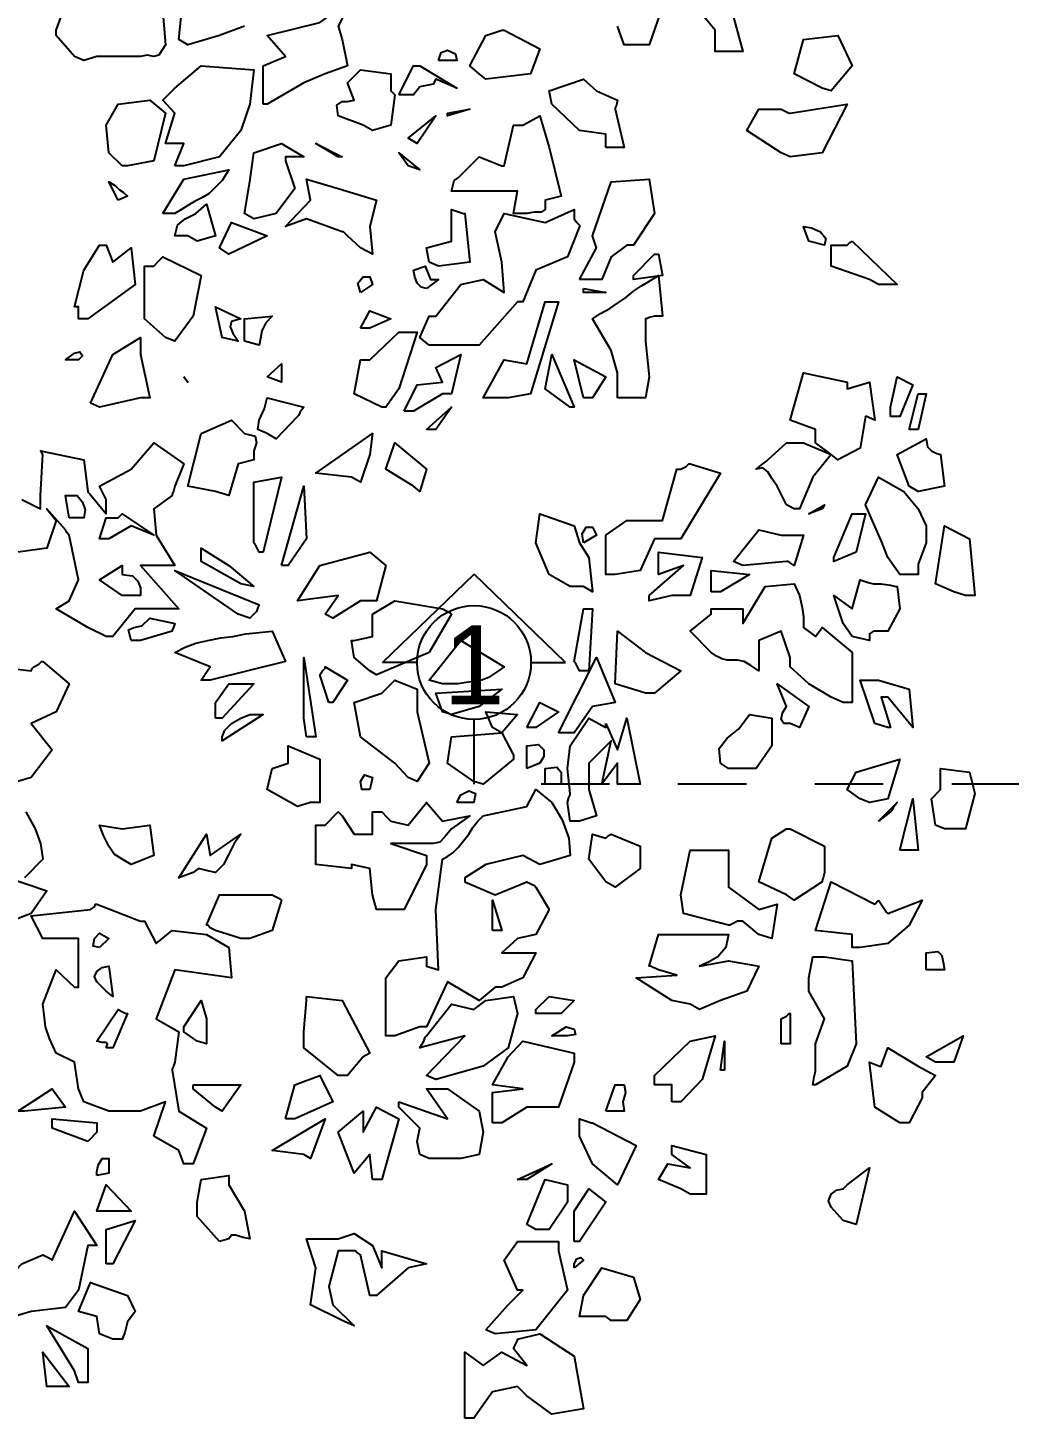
# Model space of a CAD drawing. Header units: millimetres. Extents: x 2810.5 to 2848.4, y 1624.4 to 1676.1.
# Drawn here: x 2814.64 to 2816.074, y 1666.8 to 1668.831 of the extents above; entities that cross this region are included whole.
import ezdxf

# ---------------------------------------------------------------- set-up
doc = ezdxf.new("R2010")
doc.units = ezdxf.units.MM
doc.linetypes.add('TRATTOPUNTO2', pattern=[12.7, 6.35, -3.175, 0, -3.175])
doc.layers.add('SEZIONI_medie_small_section', color=2, linetype='Continuous', lineweight=25)
doc.layers.add('VERDE_ALBERI', color=104, linetype='Continuous')
doc.styles.get("Standard").update_dxf_attribs({"font": 'arial.ttf'})

msp = doc.modelspace()

# ---------------------------------------------------------------- linework, layer by layer
at = {"layer": 'SEZIONI_medie_small_section', "ltscale": 0.1}
for p, q in [((2815.1588, 1667.904), (2815.2923, 1668.0332)), ((2815.4258, 1667.904), (2815.2923, 1668.0332)), ((2815.2091, 1667.904), (2815.1588, 1667.904)), ((2815.3755, 1667.904), (2815.4258, 1667.904))]:
    msp.add_line(p, q, dxfattribs=at)
at = {"layer": 'SEZIONI_medie_small_section', "linetype": 'TRATTOPUNTO2', "ltscale": 0.01}
msp.add_lwpolyline([(2817.0902, 1667.7264), (2815.2923, 1667.7264), (2815.2923, 1667.8208)], dxfattribs=at)
at = {"layer": 'SEZIONI_medie_small_section', "ltscale": 0.1}
msp.add_circle((2815.2923, 1667.904), 0.0832, dxfattribs=at)
at = {"layer": 'VERDE_ALBERI', "linetype": 'ByBlock'}
for points in [[(2814.6817, 1668.8278), (2814.701, 1668.8798), (2814.7434, 1668.8933), (2814.7414, 1668.8933), (2814.7395, 1668.9106), (2814.7492, 1668.9125), (2814.7627, 1668.9106), (2814.778, 1668.9106), (2814.8243, 1668.8798), (2814.8378, 1668.8528), (2814.8416, 1668.8066), (2814.8319, 1668.7912), (2814.8243, 1668.7893), (2814.8146, 1668.7912), (2814.805, 1668.7893), (2814.7414, 1668.7893), (2814.7222, 1668.7835), (2814.7087, 1668.7893), (2814.6817, 1668.8201), (2814.6817, 1668.8239), (2814.6817, 1668.8278), (2814.6817, 1668.8278)], [(2814.8609, 1668.8143), (2814.8685, 1668.8855)], [(2815.5754, 1668.8855), (2815.5484, 1668.8066), (2815.5118, 1668.8066), (2815.5021, 1668.8336)], [(2814.9841, 1668.72), (2814.9841, 1668.7758), (2815.0169, 1668.7893), (2814.9899, 1668.8201), (2815.0669, 1668.8393), (2815.1131, 1668.8721), (2815.0939, 1668.8336), (2815.0996, 1668.8143), (2815.1074, 1668.7758), (2815.0746, 1668.7642), (2815.0438, 1668.7508), (2814.9899, 1668.72), (2814.9841, 1668.72)], [(2815.6716, 1668.847), (2815.6851, 1668.7969), (2815.6581, 1668.7969), (2815.6446, 1668.7969), (2815.6446, 1668.8278), (2815.6081, 1668.8721)], [(2814.9571, 1668.8336), (2814.9205, 1668.8201), (2814.8743, 1668.8066), (2814.8609, 1668.8143)], [(2815.3365, 1668.8278), (2815.3885, 1668.8008), (2815.375, 1668.7642), (2815.3096, 1668.7565), (2815.2999, 1668.7642), (2815.2864, 1668.7758), (2815.3096, 1668.8201), (2815.3327, 1668.8278), (2815.3346, 1668.8278), (2815.3365, 1668.8278), (2815.3365, 1668.8278)], [(2815.8007, 1668.7431), (2815.7602, 1668.7642), (2815.7737, 1668.8143), (2815.8238, 1668.8201), (2815.8449, 1668.7758), (2815.8142, 1668.7393), (2815.8007, 1668.7431)], [(2815.2402, 1668.7835), (2815.2441, 1668.7951), (2815.2537, 1668.7989), (2815.2653, 1668.7932), (2815.2672, 1668.7835), (2815.2402, 1668.7835)], [(2814.855, 1668.6295), (2814.8685, 1668.6623), (2814.8416, 1668.6623), (2814.855, 1668.7065), (2814.8378, 1668.7258), (2814.855, 1668.7431), (2814.8936, 1668.7758), (2814.9706, 1668.77), (2814.9649, 1668.72), (2814.9514, 1668.6815), (2814.9205, 1668.643), (2814.8685, 1668.6295), (2814.855, 1668.6295)], [(2815.1767, 1668.7335), (2815.1709, 1668.6892), (2815.144, 1668.6815), (2815.1305, 1668.6892), (2815.0939, 1668.7027), (2815.092, 1668.7181), (2815.0996, 1668.7239), (2815.1074, 1668.7239), (2815.117, 1668.7258), (2815.1074, 1668.7508), (2815.1266, 1668.77), (2815.1709, 1668.7642), (2815.1709, 1668.7393), (2815.1747, 1668.7354), (2815.1767, 1668.7335), (2815.1767, 1668.7335)], [(2815.1825, 1668.7335), (2815.2037, 1668.7758), (2815.2094, 1668.7758), (2815.2113, 1668.7758), (2815.2133, 1668.7758), (2815.2133, 1668.7758), (2815.2672, 1668.7431), (2815.2364, 1668.7565), (2815.2326, 1668.7488), (2815.2229, 1668.7469), (2815.2133, 1668.745), (2815.2037, 1668.7335), (2815.1825, 1668.7335)], [(2815.4848, 1668.6564), (2815.4848, 1668.6758), (2815.4463, 1668.6815), (2815.4059, 1668.72), (2815.402, 1668.7393), (2815.452, 1668.7565), (2815.4714, 1668.7393), (2815.5021, 1668.7258), (2815.5002, 1668.7181), (2815.4983, 1668.7143), (2815.4983, 1668.7123), (2815.4983, 1668.7123), (2815.5118, 1668.6564), (2815.4983, 1668.6564), (2815.4848, 1668.6564)], [(2814.778, 1668.6295), (2814.7588, 1668.6488), (2814.7549, 1668.6892), (2814.7723, 1668.72), (2814.8185, 1668.7258), (2814.8416, 1668.7065), (2814.8243, 1668.6372), (2814.7858, 1668.6295), (2814.778, 1668.6295)], [(2815.741, 1668.6488), (2815.6909, 1668.6815), (2815.7082, 1668.7123), (2815.741, 1668.7123), (2815.7487, 1668.7085), (2815.7525, 1668.7065), (2815.7544, 1668.7065), (2815.7544, 1668.7065), (2815.8372, 1668.72), (2815.8007, 1668.6488), (2815.7544, 1668.643), (2815.741, 1668.6488)], [(2815.1959, 1668.6699), (2815.2364, 1668.7027), (2815.2094, 1668.6623), (2815.1959, 1668.6699), (2815.1959, 1668.6699)], [(2815.2537, 1668.7065), (2815.2864, 1668.7123), (2815.2537, 1668.7027), (2815.2537, 1668.7065)], [(2815.3365, 1668.6295), (2815.35, 1668.6892), (2815.3577, 1668.6892), (2815.3616, 1668.6892), (2815.3635, 1668.6892), (2815.3635, 1668.6892), (2815.3885, 1668.7027), (2815.402, 1668.6564), (2815.4194, 1668.5852), (2815.3963, 1668.5794), (2815.3963, 1668.5659), (2815.3904, 1668.5621), (2815.3808, 1668.5621), (2815.3693, 1668.5602), (2815.35, 1668.5602), (2815.3558, 1668.5929), (2815.3327, 1668.5929), (2815.2595, 1668.5929), (2815.2614, 1668.6006), (2815.2633, 1668.6083), (2815.2692, 1668.6122), (2815.273, 1668.616), (2815.2999, 1668.643), (2815.3327, 1668.6295), (2815.3346, 1668.6295), (2815.3365, 1668.6295), (2815.3365, 1668.6295)], [(2815.0169, 1668.6372), (2815.0303, 1668.5968), (2815.0034, 1668.5602), (2814.9706, 1668.5524), (2814.9571, 1668.5602), (2814.9649, 1668.6064), (2814.9706, 1668.6488), (2815.0111, 1668.6623), (2815.0438, 1668.643), (2815.0169, 1668.643), (2815.0169, 1668.6392), (2815.0169, 1668.6372), (2815.0169, 1668.6372)], [(2815.0939, 1668.643), (2815.0611, 1668.6623), (2815.0996, 1668.643), (2815.0939, 1668.643)], [(2815.0169, 1668.6372), (2815.0169, 1668.6372), (2815.0169, 1668.6372), (2815.0169, 1668.6372)], [(2815.0169, 1668.6372), (2815.0169, 1668.6372), (2815.0169, 1668.6372)], [(2815.1959, 1668.6295), (2815.1825, 1668.6488), (2815.2133, 1668.6237), (2815.1959, 1668.6295)], [(2814.8378, 1668.5602), (2814.8685, 1668.6103), (2814.934, 1668.6237), (2814.9244, 1668.6083), (2814.9148, 1668.5987), (2814.9051, 1668.5891), (2814.8955, 1668.5833), (2814.884, 1668.5775), (2814.8743, 1668.5717), (2814.8647, 1668.5659), (2814.855, 1668.5602), (2814.8378, 1668.5602)], [(2814.7723, 1668.5794), (2814.7588, 1668.6064), (2814.7684, 1668.6006), (2814.7742, 1668.5948), (2814.7799, 1668.591), (2814.7858, 1668.5852), (2814.7723, 1668.5794)], [(2815.1266, 1668.5101), (2815.1074, 1668.5274), (2815.1035, 1668.5313), (2815.1016, 1668.5332), (2815.0996, 1668.5332), (2815.0996, 1668.5332), (2815.0476, 1668.5524), (2815.0169, 1668.5409), (2815.0535, 1668.5794), (2815.0476, 1668.6103), (2815.0939, 1668.5968), (2815.1497, 1668.5794), (2815.1401, 1668.5409), (2815.144, 1668.5005), (2815.1266, 1668.5101)], [(2815.4463, 1668.4638), (2815.4714, 1668.5101), (2815.4655, 1668.5274), (2815.4925, 1668.6064), (2815.5484, 1668.6103), (2815.5561, 1668.5602), (2815.5253, 1668.5139), (2815.5195, 1668.5139), (2815.5175, 1668.5139), (2815.5156, 1668.5139), (2815.5156, 1668.5139), (2815.4925, 1668.4966), (2815.479, 1668.4638), (2815.4598, 1668.4638), (2815.4463, 1668.4638)], [(2814.8743, 1668.5274), (2814.855, 1668.5274), (2814.8589, 1668.5428), (2814.8705, 1668.5524), (2814.8859, 1668.5602), (2814.9013, 1668.5737), (2814.9148, 1668.5274), (2814.8878, 1668.5197), (2814.8743, 1668.5274)], [(2815.2268, 1668.3676), (2815.2133, 1668.3791), (2815.2268, 1668.41), (2815.2326, 1668.41), (2815.2345, 1668.41), (2815.2364, 1668.41), (2815.2364, 1668.41), (2815.273, 1668.4562), (2815.3057, 1668.4638), (2815.3365, 1668.4446), (2815.3327, 1668.4889), (2815.323, 1668.5332), (2815.3365, 1668.5602), (2815.3963, 1668.5467), (2815.4386, 1668.5659), (2815.4386, 1668.5583), (2815.4386, 1668.5544), (2815.4386, 1668.5524), (2815.4386, 1668.5524), (2815.4424, 1668.5467), (2815.4463, 1668.5428), (2815.4463, 1668.5409), (2815.4463, 1668.5409), (2815.429, 1668.4966), (2815.3828, 1668.4773), (2815.3635, 1668.4311), (2815.3597, 1668.4311), (2815.3577, 1668.4311), (2815.3558, 1668.4311), (2815.3558, 1668.4311), (2815.2999, 1668.3676), (2815.2402, 1668.3676), (2815.2268, 1668.3676)], [(2815.2268, 1668.4889), (2815.2229, 1668.5101), (2815.2595, 1668.5197), (2815.2595, 1668.5659), (2815.2711, 1668.5621), (2815.2768, 1668.5602), (2815.2788, 1668.5602), (2815.2788, 1668.5602), (2815.2864, 1668.4889), (2815.2402, 1668.4832), (2815.2268, 1668.4889)], [(2814.9205, 1668.5101), (2814.9379, 1668.5467), (2814.9899, 1668.5274), (2814.934, 1668.5005), (2814.9205, 1668.5101), (2814.9205, 1668.5101)], [(2815.7814, 1668.5197), (2815.7737, 1668.5409), (2815.7852, 1668.539), (2815.7987, 1668.5332), (2815.8064, 1668.5236), (2815.8045, 1668.5139), (2815.7814, 1668.5197)], [(2815.8449, 1668.5197), (2815.9104, 1668.4562), (2815.8834, 1668.4562), (2815.8699, 1668.4638), (2815.8142, 1668.4832), (2815.8142, 1668.5139), (2815.8372, 1668.5139), (2815.8411, 1668.5178), (2815.8449, 1668.5197), (2815.8449, 1668.5197)], [(2814.7087, 1668.4235), (2814.7222, 1668.4773), (2814.7453, 1668.5139), (2814.7511, 1668.5139), (2814.753, 1668.5139), (2814.7549, 1668.5139), (2814.7549, 1668.5139), (2814.7646, 1668.4889), (2814.7915, 1668.5101), (2814.7973, 1668.4562), (2814.7279, 1668.4061), (2814.7145, 1668.4061), (2814.7145, 1668.4235), (2814.7107, 1668.4235), (2814.7087, 1668.4235), (2814.7087, 1668.4235)], [(2814.8416, 1668.3791), (2814.8108, 1668.4061), (2814.8108, 1668.4832), (2814.8185, 1668.4832), (2814.8223, 1668.4832), (2814.8243, 1668.4832), (2814.8243, 1668.4832), (2814.8319, 1668.4908), (2814.8358, 1668.4947), (2814.8378, 1668.4966), (2814.8378, 1668.4966), (2814.8936, 1668.4697), (2814.882, 1668.41), (2814.855, 1668.3734), (2814.8416, 1668.3791)], [(2815.5619, 1668.5005), (2815.5676, 1668.4697), (2815.5253, 1668.4638), (2815.5253, 1668.4697), (2815.5561, 1668.5005), (2815.5599, 1668.5005), (2815.5619, 1668.5005), (2815.5619, 1668.5005)], [(2815.2229, 1668.4504), (2815.2152, 1668.4523), (2815.2094, 1668.4581), (2815.2056, 1668.4677), (2815.2037, 1668.4773), (2815.221, 1668.4832), (2815.2248, 1668.4735), (2815.2287, 1668.4638), (2815.2402, 1668.4638), (2815.2229, 1668.4504)], [(2815.1266, 1668.4446), (2815.1227, 1668.4581), (2815.1305, 1668.4677), (2815.1401, 1668.4677), (2815.144, 1668.4562), (2815.1266, 1668.4446)], [(2815.5021, 1668.2906), (2815.5021, 1668.3271), (2815.4925, 1668.3599), (2815.4655, 1668.4061), (2815.4771, 1668.4138), (2815.4906, 1668.4215), (2815.5021, 1668.4292), (2815.5137, 1668.4369), (2815.5253, 1668.4466), (2815.5369, 1668.4542), (2815.5503, 1668.462), (2815.5619, 1668.4697), (2815.5676, 1668.41), (2815.5619, 1668.41), (2815.558, 1668.41), (2815.5561, 1668.41), (2815.5561, 1668.41), (2815.5484, 1668.4081), (2815.5445, 1668.4061), (2815.5426, 1668.4061), (2815.5426, 1668.4061), (2815.5426, 1668.3734), (2815.5484, 1668.3214), (2815.5426, 1668.2906), (2815.5156, 1668.2906), (2815.5021, 1668.2906)], [(2815.452, 1668.4504), (2815.4848, 1668.4446), (2815.452, 1668.4446), (2815.452, 1668.4504)], [(2814.9244, 1668.3791), (2814.9148, 1668.4235), (2814.9514, 1668.4061), (2814.9379, 1668.4022), (2814.936, 1668.3946), (2814.9398, 1668.385), (2814.9475, 1668.3734), (2814.9244, 1668.3791), (2814.9244, 1668.3791)], [(2815.1266, 1668.3926), (2815.1401, 1668.4177), (2815.1709, 1668.4061), (2815.1401, 1668.3926), (2815.1266, 1668.3926)], [(2815.3327, 1668.2906), (2815.3057, 1668.2906), (2815.3365, 1668.3464), (2815.3693, 1668.3406), (2815.3963, 1668.4311), (2815.4078, 1668.4311), (2815.4135, 1668.4311), (2815.4155, 1668.4311), (2815.4155, 1668.4311), (2815.375, 1668.2964), (2815.3423, 1668.2906), (2815.3327, 1668.2906)], [(2814.9571, 1668.3734), (2814.9571, 1668.4061), (2814.9976, 1668.41), (2814.988, 1668.4003), (2814.9821, 1668.3887), (2814.9803, 1668.3772), (2814.9784, 1668.3676), (2814.9571, 1668.3734)], [(2814.7318, 1668.2829), (2814.7646, 1668.3541), (2814.805, 1668.3791), (2814.805, 1668.3541), (2814.8185, 1668.2906), (2814.8108, 1668.2906), (2814.8069, 1668.2906), (2814.805, 1668.2906), (2814.805, 1668.2906), (2814.7453, 1668.2771), (2814.7318, 1668.2829)], [(2814.9244, 1668.3791), (2814.9244, 1668.3791), (2814.9244, 1668.3791), (2814.9244, 1668.3791), (2814.9244, 1668.3791), (2814.9244, 1668.3791)], [(2814.9244, 1668.3791), (2814.9244, 1668.3791), (2814.9244, 1668.3791)], [(2815.1574, 1668.2771), (2815.117, 1668.2964), (2815.1266, 1668.3464), (2815.1343, 1668.3464), (2815.1382, 1668.3464), (2815.1401, 1668.3464), (2815.1401, 1668.3464), (2815.1825, 1668.3868), (2815.2094, 1668.3868), (2815.1825, 1668.304), (2815.1632, 1668.2771), (2815.1574, 1668.2771)], [(2814.6952, 1668.3464), (2814.7087, 1668.3561), (2814.7164, 1668.358), (2814.7203, 1668.3522), (2814.7145, 1668.3464), (2814.6952, 1668.3464), (2814.6952, 1668.3464)], [(2815.1902, 1668.2713), (2815.2094, 1668.3098), (2815.246, 1668.3136), (2815.2364, 1668.3349), (2815.273, 1668.3541), (2815.2595, 1668.2964), (2815.2518, 1668.2964), (2815.2479, 1668.2964), (2815.246, 1668.2964), (2815.246, 1668.2964), (2815.2037, 1668.2713), (2815.1902, 1668.2713)], [(2815.4328, 1668.2771), (2815.3963, 1668.304), (2815.4059, 1668.3541), (2815.4386, 1668.2771), (2815.4328, 1668.2771)], [(2814.9899, 1668.3214), (2815.0111, 1668.3406), (2815.0111, 1668.3136), (2814.9899, 1668.3214)], [(2815.452, 1668.2906), (2815.4386, 1668.3464), (2815.4848, 1668.3214), (2815.4655, 1668.2906), (2815.452, 1668.2906)], [(2814.8685, 1668.3214), (2814.8743, 1668.3136), (2814.8685, 1668.3214)], [(2815.8142, 1668.2078), (2815.7911, 1668.2251), (2815.7911, 1668.2444), (2815.7544, 1668.2579), (2815.7737, 1668.3271), (2815.8372, 1668.3136), (2815.8372, 1668.3079), (2815.8372, 1668.306), (2815.8372, 1668.304), (2815.8372, 1668.304), (2815.8699, 1668.3136), (2815.8777, 1668.2579), (2815.8699, 1668.2616), (2815.8662, 1668.2636), (2815.8642, 1668.2636), (2815.8642, 1668.2636), (2815.8565, 1668.2174), (2815.8238, 1668.2), (2815.8142, 1668.2078)], [(2815.9008, 1668.2636), (2815.9008, 1668.2771), (2815.9104, 1668.3214), (2815.9335, 1668.3098), (2815.9143, 1668.2636), (2815.9008, 1668.2636)], [(2815.9278, 1668.2444), (2815.9413, 1668.2964), (2815.947, 1668.2964), (2815.9509, 1668.2964), (2815.9528, 1668.2964), (2815.9528, 1668.2964), (2815.9413, 1668.2444), (2815.9278, 1668.2444)], [(2814.9899, 1668.2385), (2814.9764, 1668.2444), (2814.9784, 1668.2579), (2814.986, 1668.2751), (2814.9899, 1668.2906), (2815.0438, 1668.2771), (2815.038, 1668.2694), (2815.0361, 1668.2655), (2815.0342, 1668.2636), (2815.0342, 1668.2636), (2815.0034, 1668.2309), (2814.9899, 1668.2385)], [(2815.2229, 1668.2444), (2815.2595, 1668.2771), (2815.2364, 1668.2444), (2815.2229, 1668.2444)], [(2814.9148, 1668.1538), (2814.8743, 1668.1615), (2814.8936, 1668.2385), (2814.9379, 1668.2579), (2814.9571, 1668.2385), (2814.9725, 1668.2347), (2814.9745, 1668.2251), (2814.9706, 1668.2135), (2814.9706, 1668.2), (2814.9475, 1668.1943), (2814.934, 1668.148), (2814.9148, 1668.1538)], [(2815.1131, 1668.175), (2815.0611, 1668.1808), (2815.144, 1668.2385), (2815.1401, 1668.2078), (2815.1266, 1668.1673), (2815.1131, 1668.175)], [(2815.9278, 1668.1615), (2815.9104, 1668.2078), (2815.9528, 1668.2309), (2815.9548, 1668.2193), (2815.9605, 1668.2135), (2815.9682, 1668.2096), (2815.974, 1668.2078), (2815.9798, 1668.1615), (2815.9413, 1668.1538), (2815.9278, 1668.1615), (2815.9278, 1668.1615)], [(2814.6317, 1668.1423), (2814.6587, 1668.1288), (2814.6587, 1668.148), (2814.6625, 1668.2078), (2814.6606, 1668.2116), (2814.6587, 1668.2135), (2814.6587, 1668.2135), (2814.7222, 1668.2), (2814.7279, 1668.1538), (2814.7549, 1668.1211), (2814.7549, 1668.1423), (2814.7453, 1668.1615), (2814.7915, 1668.1865), (2814.8243, 1668.2251), (2814.8685, 1668.1943), (2814.855, 1668.1615), (2814.8532, 1668.1538), (2814.8513, 1668.15), (2814.8513, 1668.148), (2814.8513, 1668.148), (2814.8243, 1668.1288), (2814.8281, 1668.0903), (2814.855, 1668.0459), (2814.805, 1668.0459), (2814.8609, 1667.9824), (2814.7973, 1667.9824), (2814.7646, 1667.942), (2814.7549, 1667.942), (2814.7279, 1667.9554), (2814.6817, 1667.9824), (2814.701, 1667.994), (2814.7145, 1668.0248), (2814.701, 1668.0903), (2814.6972, 1668.0941), (2814.6952, 1668.098), (2814.6952, 1668.098)], [(2815.2037, 1668.1615), (2815.1632, 1668.1865), (2815.1767, 1668.2251), (2815.2229, 1668.1865), (2815.2133, 1668.1538), (2815.2037, 1668.1615)], [(2815.7487, 1668.1345), (2815.7352, 1668.1615), (2815.7275, 1668.1731), (2815.7217, 1668.1827), (2815.714, 1668.1885), (2815.7043, 1668.1865), (2815.714, 1668.1943), (2815.7197, 1668.1981), (2815.7217, 1668.2), (2815.7217, 1668.2), (2815.7487, 1668.2251), (2815.7737, 1668.2251), (2815.8142, 1668.2078), (2815.7872, 1668.175), (2815.7679, 1668.1288), (2815.7602, 1668.1288), (2815.7487, 1668.1345)], [(2815.5946, 1668.1865), (2815.6023, 1668.1904), (2815.6061, 1668.1943), (2815.6081, 1668.1943), (2815.6081, 1668.1943), (2815.6524, 1668.1808), (2815.5946, 1668.0845), (2815.5561, 1668.0845), (2815.5349, 1668.0383), (2815.4983, 1668.0325), (2815.4848, 1668.0325), (2815.4848, 1668.0903), (2815.5156, 1668.1114), (2815.5676, 1668.1114), (2815.5888, 1668.1865), (2815.5926, 1668.1865), (2815.5946, 1668.1865), (2815.5946, 1668.1865)], [(2814.9784, 1668.0653), (2814.9745, 1668.0729), (2814.9725, 1668.0768), (2814.9706, 1668.0787), (2814.9706, 1668.0787), (2814.9706, 1668.1673), (2815.0111, 1668.175), (2814.9841, 1668.0653), (2814.9784, 1668.0653), (2814.9784, 1668.0653)], [(2815.9528, 1668.098), (2815.9528, 1668.0787), (2815.947, 1668.0633), (2815.9413, 1668.0479), (2815.9413, 1668.0325), (2815.9143, 1668.0325), (2815.8969, 1668.0575), (2815.8873, 1668.0825), (2815.8758, 1668.1076), (2815.8642, 1668.1345), (2815.8834, 1668.175), (2815.92, 1668.1538), (2815.9413, 1668.1288), (2815.9528, 1668.1038), (2815.9528, 1668.0999), (2815.9528, 1668.098)], [(2815.0111, 1668.0459), (2815.0438, 1668.1615), (2815.0476, 1668.0845), (2815.0207, 1668.0459), (2815.0111, 1668.0459)], [(2815.9278, 1668.1615), (2815.9278, 1668.1615), (2815.9278, 1668.1615), (2815.9278, 1668.1615), (2815.9278, 1668.1615), (2815.9278, 1668.1615)], [(2815.9278, 1668.1615), (2815.9278, 1668.1615), (2815.9278, 1668.1615)], [(2814.701, 1668.1153), (2814.6952, 1668.148), (2814.7126, 1668.148), (2814.7203, 1668.1384), (2814.7242, 1668.1269), (2814.7222, 1668.1153), (2814.701, 1668.1153)], [(2815.8007, 1668.1288), (2815.7814, 1668.1211), (2815.8045, 1668.1345), (2815.8026, 1668.1308), (2815.8007, 1668.1288), (2815.8007, 1668.1288)], [(2814.6952, 1668.098), (2814.6683, 1668.1288), (2814.6817, 1668.1114), (2814.6683, 1668.071), (2814.6259, 1668.0653)], [(2814.7453, 1668.0845), (2814.7549, 1668.1153), (2814.7723, 1668.1153), (2814.7761, 1668.1192), (2814.778, 1668.1211), (2814.778, 1668.1211), (2814.8243, 1668.0903), (2814.7915, 1668.1038), (2814.7588, 1668.0845), (2814.7453, 1668.0845), (2814.7453, 1668.0845)], [(2815.452, 1668.0152), (2815.4328, 1668.0152), (2815.402, 1668.0325), (2815.3828, 1668.0787), (2815.3885, 1668.1211), (2815.4386, 1668.1038), (2815.4463, 1668.0787), (2815.4598, 1668.0575), (2815.4655, 1668.0074), (2815.452, 1668.0152)], [(2815.8007, 1668.1288), (2815.8007, 1668.1288), (2815.8007, 1668.1288), (2815.8007, 1668.1288)], [(2815.8007, 1668.1288), (2815.8007, 1668.1288), (2815.8007, 1668.1288)], [(2815.818, 1668.0575), (2815.8449, 1668.1211), (2815.8565, 1668.1211), (2815.8623, 1668.1211), (2815.8642, 1668.1211), (2815.8642, 1668.1211), (2815.8507, 1668.0653), (2815.818, 1668.0518), (2815.818, 1668.0575)], [(2814.6952, 1668.098), (2814.6952, 1668.098), (2814.6952, 1668.098), (2814.6952, 1668.098)], [(2815.452, 1668.0787), (2815.4501, 1668.0922), (2815.4559, 1668.1018), (2815.4655, 1668.1018), (2815.4714, 1668.0903), (2815.452, 1668.0787)], [(2815.6716, 1668.0518), (2815.7082, 1668.098), (2815.741, 1668.0903), (2815.7679, 1668.0903), (2815.7718, 1668.0903), (2815.7737, 1668.0903), (2815.7737, 1668.0903), (2815.7602, 1668.0459), (2815.7544, 1668.0498), (2815.7506, 1668.0518), (2815.7487, 1668.0518), (2815.7487, 1668.0518), (2815.6851, 1668.0459), (2815.6716, 1668.0518), (2815.6716, 1668.0518)], [(2815.9933, 1668.0074), (2815.9663, 1668.019), (2815.9798, 1668.1038), (2816.0164, 1668.0845), (2816.024, 1668.0017), (2816.0164, 1668.0017), (2816.0125, 1668.0017), (2816.0105, 1668.0017), (2816.0105, 1668.0017), (2815.9933, 1668.0074)], [(2814.9514, 1668.019), (2814.8936, 1668.0518), (2814.8936, 1668.0633), (2814.8936, 1668.0691), (2814.8936, 1668.071), (2814.8936, 1668.071), (2814.934, 1668.0459), (2814.9706, 1668.0152), (2814.9514, 1668.019)], [(2814.9784, 1668.0653), (2814.9784, 1668.0653), (2814.9784, 1668.0653), (2814.9784, 1668.0653), (2814.9784, 1668.0653), (2814.9784, 1668.0653)], [(2814.9784, 1668.0653), (2814.9784, 1668.0653), (2814.9784, 1668.0653)], [(2815.0746, 1667.9747), (2815.0939, 1668.0017), (2815.0342, 1667.994), (2815.0669, 1668.0459), (2815.1401, 1668.0653), (2815.1632, 1668.0459), (2815.1497, 1667.994), (2815.1266, 1667.994), (2815.0862, 1667.9689), (2815.0746, 1667.9747)], [(2815.5484, 1668.0017), (2815.5985, 1668.0459), (2815.5619, 1668.0325), (2815.5619, 1668.0653), (2815.6254, 1668.0575), (2815.6081, 1668.0017), (2815.5811, 1668.0017), (2815.5484, 1667.994), (2815.5484, 1668.0017)], [(2814.778, 1668.0017), (2814.7453, 1668.0248), (2814.778, 1668.0459), (2814.778, 1668.0383), (2814.778, 1668.0344), (2814.778, 1668.0325), (2814.778, 1668.0325), (2814.7934, 1668.0306), (2814.8012, 1668.0229), (2814.805, 1668.0133), (2814.805, 1668.0017), (2814.778, 1668.0017), (2814.778, 1668.0017)], [(2814.9475, 1667.9747), (2814.855, 1668.0383), (2814.9784, 1667.9882), (2814.9764, 1667.9843), (2814.9745, 1667.9786), (2814.9687, 1667.9728), (2814.9649, 1667.9689), (2814.9475, 1667.9747)], [(2815.6389, 1668.0074), (2815.6389, 1668.0383), (2815.6947, 1668.0325), (2815.6524, 1668.0074), (2815.6389, 1668.0074)], [(2815.8142, 1667.8534), (2815.7814, 1667.8727), (2815.7544, 1667.8977), (2815.7544, 1667.9054), (2815.7544, 1667.9092), (2815.7544, 1667.9112), (2815.7544, 1667.9112), (2815.741, 1667.9497), (2815.7082, 1667.9362), (2815.7082, 1667.8919), (2815.6967, 1667.8996), (2815.6871, 1667.9054), (2815.6774, 1667.9073), (2815.6697, 1667.9073), (2815.662, 1667.9073), (2815.6543, 1667.9092), (2815.6466, 1667.9131), (2815.6389, 1667.9188), (2815.6081, 1667.9497), (2815.6389, 1667.9747), (2815.6389, 1667.9786), (2815.6389, 1667.9824), (2815.6389, 1667.9824), (2815.6851, 1667.9824), (2815.6851, 1667.9612), (2815.7178, 1668.0152), (2815.7602, 1668.019), (2815.7679, 1668.0017), (2815.7718, 1667.9843), (2815.7737, 1667.9709), (2815.7737, 1667.9554), (2815.7911, 1667.942), (2815.8007, 1667.9554), (2815.8449, 1667.9188), (2815.8449, 1667.8457), (2815.8372, 1667.8457), (2815.8334, 1667.8457), (2815.8314, 1667.8457), (2815.8314, 1667.8457), (2815.8142, 1667.8534), (2815.8142, 1667.8534)], [(2815.8777, 1668.019), (2815.8834, 1668.019), (2815.8854, 1668.019), (2815.8873, 1668.019), (2815.8873, 1668.019), (2815.9008, 1668.0171), (2815.9085, 1668.0152), (2815.9104, 1668.0152), (2815.9104, 1668.0152), (2815.9143, 1667.9824), (2815.8969, 1667.9497), (2815.8854, 1667.9497), (2815.8758, 1667.9497), (2815.8699, 1667.9458), (2815.8699, 1667.9362), (2815.8449, 1667.942), (2815.8314, 1667.9612), (2815.818, 1668.0017), (2815.8449, 1667.9824), (2815.8565, 1668.0248), (2815.8681, 1668.0209), (2815.8758, 1668.019), (2815.8777, 1668.019)], [(2814.778, 1668.0017), (2814.778, 1668.0017), (2814.778, 1668.0017), (2814.778, 1668.0017), (2814.778, 1668.0017), (2814.778, 1668.0017)], [(2814.778, 1668.0017), (2814.778, 1668.0017), (2814.778, 1668.0017)], [(2815.117, 1667.9362), (2815.144, 1667.942), (2815.144, 1667.9747), (2815.1767, 1667.994), (2815.246, 1667.9824), (2815.2537, 1667.9786), (2815.2576, 1667.9767), (2815.2595, 1667.9747), (2815.2595, 1667.9747), (2815.2268, 1667.9188), (2815.1497, 1667.8861), (2815.1401, 1667.8919), (2815.117, 1667.9112), (2815.1131, 1667.9362), (2815.1151, 1667.9362), (2815.117, 1667.9362), (2815.117, 1667.9362)], [(2814.7915, 1667.9362), (2814.7877, 1667.9516), (2814.7954, 1667.9554), (2814.8069, 1667.9574), (2814.8185, 1667.9689), (2814.855, 1667.9612), (2814.8532, 1667.9554), (2814.8513, 1667.9516), (2814.8513, 1667.9497), (2814.8513, 1667.9497), (2814.805, 1667.9362), (2814.7915, 1667.9362)], [(2815.4463, 1667.8919), (2815.4424, 1667.8996), (2815.4405, 1667.9035), (2815.4386, 1667.9054), (2815.4386, 1667.9054), (2815.452, 1667.9824), (2815.4598, 1667.9824), (2815.4636, 1667.9824), (2815.4655, 1667.9824), (2815.4655, 1667.9824), (2815.4598, 1667.8919), (2815.4463, 1667.8919), (2815.4463, 1667.8919)], [(2814.8936, 1667.8784), (2814.9013, 1667.89), (2814.9051, 1667.8958), (2814.907, 1667.8977), (2814.907, 1667.8977), (2814.855, 1667.9188), (2814.8705, 1667.9266), (2814.8859, 1667.9323), (2814.9032, 1667.9362), (2814.9225, 1667.9401), (2814.9398, 1667.942), (2814.9591, 1667.9458), (2814.9784, 1667.9478), (2814.9976, 1667.9497), (2815.0169, 1667.9054), (2814.907, 1667.8784), (2814.8936, 1667.8784), (2814.8936, 1667.8784)], [(2815.5426, 1667.8592), (2815.4983, 1667.8727), (2815.5021, 1667.9497), (2815.5426, 1667.9188), (2815.5946, 1667.8919), (2815.5561, 1667.8592), (2815.5426, 1667.8592)], [(2815.2268, 1667.8784), (2815.273, 1667.9362), (2815.3365, 1667.8977), (2815.3249, 1667.89), (2815.3134, 1667.8823), (2815.3038, 1667.8784), (2815.2922, 1667.8765), (2815.2807, 1667.8746), (2815.2692, 1667.8727), (2815.2576, 1667.8727), (2815.246, 1667.8727), (2815.2268, 1667.8784), (2815.2268, 1667.8784)], [(2815.0476, 1667.7956), (2815.0438, 1667.8226), (2815.0438, 1667.9112), (2815.0611, 1667.7956), (2815.0476, 1667.7956)], [(2815.4155, 1667.8014), (2815.4714, 1667.9112), (2815.4983, 1667.8457), (2815.4655, 1667.8399), (2815.4386, 1667.8014), (2815.429, 1667.8014), (2815.4155, 1667.8014)], [(2814.5952, 1667.8977), (2814.6452, 1667.8919), (2814.6471, 1667.8958), (2814.649, 1667.8977), (2814.649, 1667.8977), (2814.6567, 1667.9016), (2814.6606, 1667.9054), (2814.6625, 1667.9054), (2814.6625, 1667.9054), (2814.701, 1667.8727), (2814.6817, 1667.8322), (2814.6452, 1667.8149), (2814.676, 1667.7764), (2814.6452, 1667.7359), (2814.6124, 1667.7263)], [(2815.0804, 1667.8457), (2815.0669, 1667.8861), (2815.0707, 1667.8919), (2815.0746, 1667.8958), (2815.0746, 1667.8977), (2815.0746, 1667.8977), (2815.1074, 1667.8784), (2815.0862, 1667.8457), (2815.0804, 1667.8457)], [(2815.4463, 1667.8919), (2815.4463, 1667.8919), (2815.4463, 1667.8919), (2815.4463, 1667.8919), (2815.4463, 1667.8919), (2815.4463, 1667.8919)], [(2815.4463, 1667.8919), (2815.4463, 1667.8919), (2815.4463, 1667.8919)], [(2814.9148, 1667.8226), (2814.9148, 1667.8457), (2814.934, 1667.8727), (2814.9706, 1667.8727), (2814.9244, 1667.8226), (2814.9148, 1667.8226)], [(2815.1959, 1667.7359), (2815.1767, 1667.7571), (2815.1266, 1667.7956), (2815.117, 1667.8457), (2815.1574, 1667.8592), (2815.1767, 1667.8784), (2815.2094, 1667.865), (2815.2094, 1667.8322), (2815.2268, 1667.7571), (2815.2094, 1667.7301), (2815.1959, 1667.7359)], [(2815.246, 1667.8322), (2815.2364, 1667.8592), (2815.3327, 1667.865), (2815.2999, 1667.8399), (2815.2595, 1667.8283), (2815.246, 1667.8322)], [(2815.7544, 1667.8149), (2815.7448, 1667.8149), (2815.741, 1667.8207), (2815.7428, 1667.8303), (2815.7487, 1667.8399), (2815.7352, 1667.8727), (2815.7814, 1667.8399), (2815.7679, 1667.8091), (2815.7544, 1667.8149)], [(2815.8777, 1667.8149), (2815.8565, 1667.8784), (2815.8834, 1667.8784), (2815.9278, 1667.865), (2815.9335, 1667.8091), (2815.8969, 1667.8534), (2815.8912, 1667.8534), (2815.8893, 1667.8534), (2815.8873, 1667.8534), (2815.8873, 1667.8534), (2815.9008, 1667.8091), (2815.8989, 1667.8091), (2815.8969, 1667.8091), (2815.8969, 1667.8091), (2815.8777, 1667.8149), (2815.8777, 1667.8149)], [(2815.3693, 1667.8091), (2815.3885, 1667.8457), (2815.4155, 1667.8322), (2815.3828, 1667.8091), (2815.3693, 1667.8091)], [(2815.8142, 1667.8534), (2815.8142, 1667.8534), (2815.8142, 1667.8534), (2815.8142, 1667.8534), (2815.8142, 1667.8534), (2815.8142, 1667.8534)], [(2814.9244, 1667.7956), (2814.9283, 1667.8052), (2814.9379, 1667.8149), (2814.9514, 1667.8226), (2814.9649, 1667.8283), (2814.9764, 1667.8283), (2814.9821, 1667.8283), (2814.9841, 1667.8283), (2814.9841, 1667.8283), (2814.9244, 1667.7898), (2814.9244, 1667.7956)], [(2815.3192, 1667.8091), (2815.3096, 1667.8322), (2815.3558, 1667.8283), (2815.3327, 1667.8014), (2815.3192, 1667.8091)], [(2815.664, 1667.7494), (2815.6524, 1667.7571), (2815.6505, 1667.7783), (2815.662, 1667.7937), (2815.6793, 1667.8072), (2815.6947, 1667.8283), (2815.7275, 1667.8226), (2815.7275, 1667.7821), (2815.7043, 1667.7494), (2815.6774, 1667.7494), (2815.664, 1667.7494)], [(2815.4848, 1667.8149), (2815.5021, 1667.7764), (2815.5156, 1667.8226), (2815.5349, 1667.7263), (2815.5021, 1667.7263), (2815.5021, 1667.7571), (2815.479, 1667.7263), (2815.4925, 1667.7898), (2815.4598, 1667.7571), (2815.4598, 1667.7186), (2815.4714, 1667.6801), (2815.4463, 1667.6724), (2815.4328, 1667.6724), (2815.429, 1667.6994), (2815.4309, 1667.707), (2815.4328, 1667.7109), (2815.4328, 1667.7128), (2815.4328, 1667.7128), (2815.429, 1667.7494), (2815.4328, 1667.7821), (2815.4598, 1667.8226), (2815.4848, 1667.8091), (2815.4848, 1667.813), (2815.4848, 1667.8149), (2815.4848, 1667.8149)], [(2815.8777, 1667.8149), (2815.8777, 1667.8149), (2815.8777, 1667.8149), (2815.8777, 1667.8149), (2815.8777, 1667.8149), (2815.8777, 1667.8149)], [(2815.8969, 1667.8091), (2815.8969, 1667.8091), (2815.8969, 1667.8091), (2815.8969, 1667.8091)], [(2815.35, 1667.7629), (2815.3057, 1667.7263), (2815.2922, 1667.7301), (2815.2537, 1667.7571), (2815.2595, 1667.7956), (2815.3327, 1667.8014), (2815.35, 1667.7686), (2815.35, 1667.7648), (2815.35, 1667.7629), (2815.35, 1667.7629)], [(2815.3693, 1667.7494), (2815.3693, 1667.7821), (2815.3866, 1667.7841), (2815.3943, 1667.7764), (2815.3943, 1667.7667), (2815.3885, 1667.7571), (2815.3693, 1667.7494)], [(2815.0342, 1667.6935), (2814.9899, 1667.7186), (2814.9976, 1667.7494), (2815.0207, 1667.7571), (2815.0207, 1667.7821), (2815.0669, 1667.7629), (2815.0669, 1667.6994), (2815.0592, 1667.6994), (2815.0554, 1667.6994), (2815.0535, 1667.6994), (2815.0535, 1667.6994), (2815.0342, 1667.6935)], [(2815.3963, 1667.7263), (2815.3963, 1667.7494), (2815.4135, 1667.7513), (2815.4194, 1667.7436), (2815.4194, 1667.7359), (2815.4194, 1667.7263), (2815.3963, 1667.7263)], [(2815.8565, 1667.7051), (2815.8372, 1667.7186), (2815.8507, 1667.7436), (2815.9143, 1667.7629), (2815.8969, 1667.7051), (2815.8699, 1667.6994), (2815.8565, 1667.7051)], [(2815.9663, 1667.6666), (2815.9605, 1667.7051), (2815.974, 1667.7186), (2815.974, 1667.7494), (2816.0164, 1667.7436), (2816.024, 1667.7128), (2816.0105, 1667.6608), (2815.9798, 1667.6608), (2815.9663, 1667.6666)], [(2815.1401, 1667.7186), (2815.1286, 1667.7186), (2815.1266, 1667.7301), (2815.1324, 1667.7398), (2815.144, 1667.7359), (2815.1401, 1667.7186)], [(2815.2788, 1667.5838), (2815.323, 1667.5645), (2815.3693, 1667.5838), (2815.377, 1667.5799), (2815.3808, 1667.578), (2815.3828, 1667.576), (2815.3828, 1667.576), (2815.402, 1667.5433), (2815.3828, 1667.5068), (2815.3558, 1667.5009), (2815.3327, 1667.4798), (2815.3828, 1667.4798), (2815.3635, 1667.4432), (2815.3327, 1667.4297), (2815.3269, 1667.4297), (2815.3249, 1667.4297), (2815.323, 1667.4297), (2815.323, 1667.4297), (2815.2999, 1667.4104), (2815.2537, 1667.4374), (2815.2229, 1667.3719), (2815.2171, 1667.3719), (2815.2152, 1667.3719), (2815.2133, 1667.3719), (2815.2133, 1667.3719), (2815.1767, 1667.3585), (2815.1632, 1667.3585), (2815.1632, 1667.4432), (2815.1825, 1667.4682), (2815.2229, 1667.474), (2815.2229, 1667.4663), (2815.2229, 1667.4624), (2815.2229, 1667.4605), (2815.2229, 1667.4605), (2815.2402, 1667.4548), (2815.2364, 1667.5433), (2815.246, 1667.6165), (2815.2537, 1667.6204), (2815.2614, 1667.6261), (2815.2692, 1667.6339), (2815.2768, 1667.6435), (2815.2845, 1667.6531), (2815.2903, 1667.6627), (2815.298, 1667.6724), (2815.3057, 1667.6801), (2815.3693, 1667.6935), (2815.3828, 1667.7186), (2815.4059, 1667.6994), (2815.4213, 1667.6743), (2815.4309, 1667.6474), (2815.4328, 1667.6223), (2815.3885, 1667.6088), (2815.3635, 1667.6223), (2815.3096, 1667.6088), (2815.2788, 1667.5895), (2815.2788, 1667.5857), (2815.2788, 1667.5838), (2815.2788, 1667.5838)], [(2815.2672, 1667.6994), (2815.273, 1667.7109), (2815.2845, 1667.7166), (2815.2942, 1667.7128), (2815.2922, 1667.6994), (2815.2672, 1667.6994)], [(2815.9143, 1667.63), (2815.9335, 1667.7051), (2815.9413, 1667.63), (2815.9278, 1667.63), (2815.9143, 1667.63)], [(2814.6375, 1667.6859), (2814.6509, 1667.6608), (2814.6587, 1667.6396), (2814.6625, 1667.6165), (2814.6356, 1667.5895)], [(2815.1131, 1667.603), (2815.0611, 1667.6088), (2815.0611, 1667.6666), (2815.0688, 1667.6666), (2815.0727, 1667.6666), (2815.0746, 1667.6666), (2815.0746, 1667.6666), (2815.0939, 1667.6859), (2815.0977, 1667.682), (2815.0996, 1667.6801), (2815.0996, 1667.6801), (2815.117, 1667.6531), (2815.144, 1667.6531), (2815.144, 1667.6859), (2815.1517, 1667.6859), (2815.1555, 1667.6859), (2815.1574, 1667.6859), (2815.1574, 1667.6859), (2815.1651, 1667.6781), (2815.169, 1667.6743), (2815.1709, 1667.6724), (2815.1709, 1667.6724), (2815.1959, 1667.6666), (2815.2229, 1667.6994), (2815.246, 1667.6724), (2815.2864, 1667.6801), (2815.2595, 1667.6608), (2815.2498, 1667.6493), (2815.2422, 1667.6415), (2815.2326, 1667.6396), (2815.2229, 1667.6396), (2815.1709, 1667.6396), (2815.2229, 1667.6223), (2815.2229, 1667.6146), (2815.2229, 1667.6108), (2815.2229, 1667.6088), (2815.2229, 1667.6088), (2815.1902, 1667.5433), (2815.1632, 1667.5433), (2815.1497, 1667.5433), (2815.144, 1667.5645), (2815.1401, 1667.603), (2815.1131, 1667.6088), (2815.1131, 1667.605), (2815.1131, 1667.603), (2815.1131, 1667.603)], [(2815.8834, 1667.6724), (2815.9104, 1667.6994), (2815.9047, 1667.6916), (2815.9027, 1667.6878), (2815.9008, 1667.6859), (2815.9008, 1667.6859), (2815.8834, 1667.6724)], [(2814.778, 1667.6165), (2814.7665, 1667.6242), (2814.7588, 1667.6358), (2814.7511, 1667.6512), (2814.7453, 1667.6666), (2814.778, 1667.6608), (2814.8185, 1667.6666), (2814.8243, 1667.6223), (2814.7915, 1667.6088), (2814.778, 1667.6165)], [(2814.8609, 1667.5895), (2814.9013, 1667.6531), (2814.907, 1667.6223), (2814.9514, 1667.6531), (2814.9417, 1667.6396), (2814.934, 1667.6242), (2814.9264, 1667.6088), (2814.9148, 1667.5973), (2814.9051, 1667.5992), (2814.8974, 1667.6011), (2814.8898, 1667.603), (2814.882, 1667.5973), (2814.8609, 1667.5895), (2814.8609, 1667.5895)], [(2815.4848, 1667.5838), (2815.4598, 1667.6165), (2815.4655, 1667.6531), (2815.4848, 1667.6474), (2815.4886, 1667.6512), (2815.4925, 1667.6531), (2815.4925, 1667.6531), (2815.5349, 1667.6358), (2815.5349, 1667.603), (2815.4983, 1667.576), (2815.4848, 1667.5838), (2815.4848, 1667.5838)], [(2815.7544, 1667.6608), (2815.8045, 1667.6358), (2815.8045, 1667.5973), (2815.8026, 1667.5895), (2815.8007, 1667.5857), (2815.8007, 1667.5838), (2815.8007, 1667.5838), (2815.7602, 1667.5568), (2815.7487, 1667.5645), (2815.7082, 1667.5838), (2815.7275, 1667.6474), (2815.7487, 1667.6608), (2815.7525, 1667.6608), (2815.7544, 1667.6608), (2815.7544, 1667.6608)], [(2815.7082, 1667.5068), (2815.6851, 1667.526), (2815.6812, 1667.526), (2815.6793, 1667.526), (2815.6774, 1667.526), (2815.6774, 1667.526), (2815.6697, 1667.5222), (2815.6658, 1667.5203), (2815.664, 1667.5203), (2815.664, 1667.5203), (2815.5985, 1667.5375), (2815.5946, 1667.5645), (2815.6081, 1667.63), (2815.664, 1667.63), (2815.664, 1667.576), (2815.7082, 1667.5433), (2815.7352, 1667.551), (2815.7275, 1667.5009), (2815.7082, 1667.5068)], [(2815.1131, 1667.603), (2815.1131, 1667.603), (2815.1131, 1667.603), (2815.1131, 1667.603)], [(2814.5509, 1667.526), (2814.5374, 1667.5375), (2814.5547, 1667.5703), (2814.5874, 1667.5703), (2814.6124, 1667.5895), (2814.6683, 1667.5703), (2814.6452, 1667.5375), (2814.6009, 1667.5203), (2814.5643, 1667.5203), (2814.5509, 1667.526)], [(2815.2788, 1667.5838), (2815.2788, 1667.5838), (2815.2788, 1667.5838), (2815.2788, 1667.5838)], [(2815.2788, 1667.5838), (2815.2788, 1667.5838), (2815.2788, 1667.5838)], [(2815.4848, 1667.5838), (2815.4848, 1667.5838), (2815.4848, 1667.5838), (2815.4848, 1667.5838), (2815.4848, 1667.5838), (2815.4848, 1667.5838)], [(2815.8834, 1667.5568), (2815.8912, 1667.5453), (2815.895, 1667.5395), (2815.8969, 1667.5375), (2815.8969, 1667.5375), (2815.947, 1667.5568), (2815.9278, 1667.5203), (2815.8969, 1667.4933), (2815.8565, 1667.4875), (2815.8449, 1667.4875), (2815.8449, 1667.5068), (2815.7911, 1667.5125), (2815.8142, 1667.5838), (2815.8777, 1667.551), (2815.8815, 1667.5549), (2815.8834, 1667.5568), (2815.8834, 1667.5568)], [(2814.9514, 1667.5009), (2814.9148, 1667.5125), (2814.907, 1667.5164), (2814.9032, 1667.5203), (2814.9013, 1667.5203), (2814.9013, 1667.5203), (2814.9205, 1667.5645), (2814.9976, 1667.5645), (2815.0053, 1667.5607), (2815.0091, 1667.5588), (2815.0111, 1667.5568), (2815.0111, 1667.5568), (2814.9976, 1667.5125), (2814.9649, 1667.5009), (2814.9514, 1667.5009), (2814.9514, 1667.5009)], [(2814.7145, 1667.4297), (2814.7145, 1667.5009), (2814.6625, 1667.5009), (2814.6452, 1667.5337), (2814.7318, 1667.5433), (2814.7376, 1667.5472), (2814.7395, 1667.551), (2814.7414, 1667.551), (2814.7414, 1667.551), (2814.805, 1667.526), (2814.8089, 1667.526), (2814.8108, 1667.526), (2814.8108, 1667.526), (2814.8281, 1667.4933), (2814.8513, 1667.5125), (2814.9013, 1667.5068), (2814.934, 1667.4875), (2814.9379, 1667.4432), (2814.855, 1667.4548), (2814.8281, 1667.3835), (2814.8609, 1667.3642), (2814.855, 1667.32), (2814.8532, 1667.3142), (2814.8513, 1667.3103), (2814.8513, 1667.3084), (2814.8513, 1667.3084), (2814.8609, 1667.2487), (2814.9013, 1667.2236), (2814.882, 1667.1716), (2814.8685, 1667.1716), (2814.8609, 1667.1909), (2814.8243, 1667.2121), (2814.8416, 1667.2622), (2814.805, 1667.2487), (2814.7588, 1667.2487), (2814.7222, 1667.2622), (2814.7145, 1667.2814), (2814.7087, 1667.32), (2814.6817, 1667.3334), (2814.6721, 1667.3546), (2814.6663, 1667.3719), (2814.6644, 1667.3893), (2814.6625, 1667.4047), (2814.6817, 1667.4548), (2814.7087, 1667.4297), (2814.7126, 1667.4297), (2814.7145, 1667.4297), (2814.7145, 1667.4297)], [(2815.3192, 1667.5125), (2815.3192, 1667.5568), (2815.3327, 1667.5125), (2815.3192, 1667.5125)], [(2814.7453, 1667.4875), (2814.7357, 1667.4894), (2814.7376, 1667.5009), (2814.7453, 1667.5087), (2814.7588, 1667.5009), (2814.7453, 1667.4875)], [(2814.9514, 1667.5009), (2814.9514, 1667.5009), (2814.9514, 1667.5009), (2814.9514, 1667.5009), (2814.9514, 1667.5009), (2814.9514, 1667.5009)], [(2814.9514, 1667.5009), (2814.9514, 1667.5009), (2814.9514, 1667.5009)], [(2815.6081, 1667.4047), (2815.5811, 1667.4104), (2815.5291, 1667.4432), (2815.5888, 1667.4471), (2815.5619, 1667.4548), (2815.5541, 1667.4586), (2815.5503, 1667.4605), (2815.5484, 1667.4605), (2815.5484, 1667.4605), (2815.5619, 1667.5068), (2815.664, 1667.5068), (2815.6601, 1667.4875), (2815.6485, 1667.474), (2815.635, 1667.4663), (2815.6216, 1667.4605), (2815.664, 1667.4682), (2815.7082, 1667.4605), (2815.6909, 1667.4239), (2815.6524, 1667.4104), (2815.6216, 1667.397), (2815.6081, 1667.4047)], [(2815.9528, 1667.4548), (2815.9528, 1667.4798), (2815.9701, 1667.4817), (2815.9759, 1667.4759), (2815.9778, 1667.4663), (2815.9798, 1667.4548), (2815.9528, 1667.4548)], [(2814.7549, 1667.4239), (2814.7414, 1667.4374), (2814.7376, 1667.4452), (2814.7414, 1667.4528), (2814.7492, 1667.4586), (2814.7588, 1667.4605), (2814.7646, 1667.4162), (2814.7549, 1667.4239)], [(2815.7872, 1667.2872), (2815.7891, 1667.2987), (2815.7911, 1667.3065), (2815.7911, 1667.3084), (2815.7911, 1667.3411), (2815.7911, 1667.345), (2815.7911, 1667.3469), (2815.7911, 1667.3469), (2815.8045, 1667.3835), (2815.7814, 1667.4239), (2815.7814, 1667.4432), (2815.7872, 1667.474), (2815.8045, 1667.474), (2815.8449, 1667.4682), (2815.8507, 1667.3469), (2815.8372, 1667.3142), (2815.7911, 1667.2872), (2815.7872, 1667.2872), (2815.7872, 1667.2872)], [(2814.7145, 1667.4297), (2814.7145, 1667.4297), (2814.7145, 1667.4297), (2814.7145, 1667.4297)], [(2814.8685, 1667.3719), (2814.8936, 1667.4104), (2814.9013, 1667.3835), (2814.9013, 1667.3469), (2814.8878, 1667.3507), (2814.8685, 1667.3642), (2814.8685, 1667.3681), (2814.8685, 1667.3719), (2814.8685, 1667.3719)], [(2815.0476, 1667.4162), (2815.0996, 1667.4104), (2815.1401, 1667.3334), (2815.1305, 1667.3277), (2815.1074, 1667.3007), (2815.0939, 1667.3007), (2815.0438, 1667.3411), (2815.0438, 1667.3642), (2815.0476, 1667.4104), (2815.0476, 1667.4143), (2815.0476, 1667.4162), (2815.0476, 1667.4162)], [(2815.2229, 1667.3007), (2815.2788, 1667.3585), (2815.2133, 1667.3411), (2815.2191, 1667.3507), (2815.221, 1667.3566), (2815.2229, 1667.3585), (2815.2229, 1667.3585), (2815.2595, 1667.4047), (2815.2922, 1667.397), (2815.3096, 1667.4104), (2815.35, 1667.4162), (2815.3558, 1667.3912), (2815.3423, 1667.3411), (2815.3057, 1667.3142), (2815.2364, 1667.2949), (2815.2229, 1667.3007), (2815.2229, 1667.3007)], [(2815.3828, 1667.397), (2815.402, 1667.4162), (2815.4386, 1667.4104), (2815.4194, 1667.3912), (2815.3828, 1667.3912), (2815.3828, 1667.397)], [(2814.7549, 1667.3411), (2814.7568, 1667.3469), (2814.7549, 1667.3488), (2814.7492, 1667.3488), (2814.7414, 1667.3507), (2814.7723, 1667.397), (2814.7799, 1667.3932), (2814.7838, 1667.3912), (2814.7858, 1667.3912), (2814.7858, 1667.3912), (2814.7646, 1667.3411), (2814.7549, 1667.3411)], [(2815.741, 1667.3469), (2815.741, 1667.3835), (2815.7487, 1667.3873), (2815.7525, 1667.3912), (2815.7544, 1667.3912), (2815.7544, 1667.3912), (2815.7544, 1667.3469), (2815.741, 1667.3469)], [(2815.4059, 1667.3585), (2815.427, 1667.3719), (2815.4386, 1667.3681), (2815.4405, 1667.3604), (2815.429, 1667.3585), (2815.4059, 1667.3585), (2815.4059, 1667.3585)], [(2815.5811, 1667.2622), (2815.5811, 1667.2872), (2815.5561, 1667.2872), (2815.5561, 1667.2949), (2815.5561, 1667.2987), (2815.5561, 1667.3007), (2815.5561, 1667.3007), (2815.6081, 1667.3507), (2815.6446, 1667.3585), (2815.6254, 1667.2949), (2815.5946, 1667.2622), (2815.5811, 1667.2622)], [(2815.9528, 1667.3277), (2816.0067, 1667.3585), (2815.9933, 1667.32), (2815.9663, 1667.32), (2815.9528, 1667.3277), (2815.9528, 1667.3277)], [(2815.3192, 1667.2314), (2815.3192, 1667.2756), (2815.3635, 1667.2814), (2815.3192, 1667.2872), (2815.3423, 1667.3277), (2815.3635, 1667.3507), (2815.4386, 1667.3334), (2815.4386, 1667.3257), (2815.4386, 1667.3218), (2815.4386, 1667.32), (2815.4386, 1667.32), (2815.4155, 1667.2545), (2815.3693, 1667.2545), (2815.3327, 1667.2314), (2815.3192, 1667.2314)], [(2815.6524, 1667.3084), (2815.6581, 1667.3507), (2815.6581, 1667.3084), (2815.6524, 1667.3084)], [(2815.9143, 1667.2314), (2815.8777, 1667.2545), (2815.8699, 1667.32), (2815.8797, 1667.3161), (2815.8854, 1667.3142), (2815.8873, 1667.3142), (2815.8873, 1667.3142), (2815.8969, 1667.3411), (2815.9413, 1667.3142), (2815.9663, 1667.3007), (2815.947, 1667.2756), (2815.947, 1667.2718), (2815.947, 1667.2699), (2815.947, 1667.268), (2815.947, 1667.268), (2815.9278, 1667.2314), (2815.9143, 1667.2314)], [(2815.0169, 1667.2371), (2815.0303, 1667.2872), (2815.0669, 1667.3007), (2815.0862, 1667.2622), (2815.0303, 1667.2371), (2815.0169, 1667.2371)], [(2814.6259, 1667.2487), (2814.676, 1667.2814), (2814.6952, 1667.2545), (2814.6356, 1667.2487), (2814.6259, 1667.2487), (2814.6259, 1667.2487)], [(2814.882, 1667.2872), (2814.9514, 1667.2872), (2814.9244, 1667.2487), (2814.9148, 1667.2545), (2814.882, 1667.2814), (2814.882, 1667.2853), (2814.882, 1667.2872), (2814.882, 1667.2872)], [(2815.1825, 1667.2622), (2815.2537, 1667.2371), (2815.2229, 1667.2814), (2815.2537, 1667.2814), (2815.2999, 1667.2487), (2815.3057, 1667.2179), (2815.2999, 1667.1851), (2815.273, 1667.1794), (2815.2268, 1667.1794), (2815.2133, 1667.1851), (2815.2094, 1667.2044), (2815.2133, 1667.2236), (2815.1825, 1667.2545), (2815.1825, 1667.2583), (2815.1825, 1667.2622), (2815.1825, 1667.2622)], [(2815.4848, 1667.2487), (2815.4983, 1667.2872), (2815.5118, 1667.2872), (2815.5137, 1667.2756), (2815.5099, 1667.2622), (2815.5118, 1667.2487), (2815.4848, 1667.2487)], [(2814.7279, 1667.2044), (2814.676, 1667.2236), (2814.676, 1667.2314), (2814.676, 1667.2352), (2814.676, 1667.2371), (2814.676, 1667.2371), (2814.7414, 1667.2314), (2814.7414, 1667.2236), (2814.7414, 1667.2198), (2814.7414, 1667.2179), (2814.7414, 1667.2179), (2814.7279, 1667.2044)], [(2815.0438, 1667.1851), (2814.9976, 1667.1909), (2815.0746, 1667.2371), (2815.0535, 1667.1794), (2815.0438, 1667.1851)], [(2815.144, 1667.1485), (2815.1401, 1667.1851), (2815.117, 1667.1581), (2815.0939, 1667.2179), (2815.1305, 1667.2487), (2815.1305, 1667.2179), (2815.1497, 1667.2545), (2815.1825, 1667.2371), (2815.1574, 1667.1485), (2815.144, 1667.1485)], [(2815.4925, 1667.1485), (2815.4655, 1667.1716), (2815.4463, 1667.2121), (2815.4463, 1667.2371), (2815.4579, 1667.2332), (2815.4636, 1667.2314), (2815.4655, 1667.2314), (2815.4655, 1667.2314), (2815.5291, 1667.1986), (2815.5021, 1667.1409), (2815.4925, 1667.1485)], [(2815.5946, 1667.1351), (2815.5619, 1667.1485), (2815.5754, 1667.1716), (2815.6081, 1667.1659), (2815.5811, 1667.1851), (2815.5811, 1667.1929), (2815.5811, 1667.1967), (2815.5811, 1667.1986), (2815.5811, 1667.1986), (2815.6312, 1667.1851), (2815.6312, 1667.1274), (2815.6081, 1667.1274), (2815.5946, 1667.1351)], [(2814.7414, 1667.1543), (2814.7414, 1667.1601), (2814.7434, 1667.1697), (2814.7492, 1667.1794), (2814.7588, 1667.1794), (2814.7588, 1667.1678), (2814.7588, 1667.1601), (2814.7588, 1667.1581), (2814.7588, 1667.1581), (2814.7414, 1667.1543)], [(2814.9205, 1667.058), (2814.8878, 1667.0946), (2814.8878, 1667.1158), (2814.8936, 1667.1485), (2814.934, 1667.1543), (2814.934, 1667.1466), (2814.934, 1667.1428), (2814.934, 1667.1409), (2814.934, 1667.1409), (2814.9571, 1667.1024), (2814.9649, 1667.0619), (2814.9552, 1667.0638), (2814.9436, 1667.0676), (2814.9379, 1667.0676), (2814.934, 1667.0619), (2814.9205, 1667.058)], [(2815.3558, 1667.1485), (2815.4059, 1667.1716), (2815.3693, 1667.1485), (2815.3558, 1667.1485), (2815.3558, 1667.1485)], [(2815.8372, 1667.1409), (2815.8699, 1667.1659), (2815.8507, 1667.083), (2815.8314, 1667.0889), (2815.8142, 1667.1081), (2815.8103, 1667.1177), (2815.8142, 1667.1274), (2815.8218, 1667.1331), (2815.8314, 1667.1351), (2815.8353, 1667.1389), (2815.8372, 1667.1409), (2815.8372, 1667.1409)], [(2814.778, 1667.1024), (2814.7414, 1667.1024), (2814.7549, 1667.1409), (2814.7915, 1667.1024), (2814.778, 1667.1024)], [(2815.3693, 1667.083), (2815.3963, 1667.1485), (2815.429, 1667.1409), (2815.429, 1667.1158), (2815.402, 1667.0754), (2815.3828, 1667.0754), (2815.3693, 1667.083), (2815.3693, 1667.083)], [(2815.4386, 1667.058), (2815.4386, 1667.1024), (2815.4598, 1667.1351), (2815.4848, 1667.1158), (2815.4463, 1667.058), (2815.4386, 1667.058)], [(2814.5874, 1666.9425), (2814.5874, 1666.979), (2814.6317, 1667.0253), (2814.6625, 1667.0388), (2814.6702, 1667.0349), (2814.6741, 1667.033), (2814.676, 1667.031), (2814.676, 1667.031), (2814.7087, 1667.1024), (2814.7414, 1667.0523), (2814.7338, 1667.0523), (2814.7299, 1667.0523), (2814.7279, 1667.0523), (2814.7279, 1667.0523), (2814.7145, 1666.9868), (2814.6952, 1666.9618), (2814.6452, 1666.9559), (2814.6009, 1666.9425), (2814.5874, 1666.9425)], [(2814.7549, 1667.0253), (2814.7549, 1667.0754), (2814.7973, 1667.0889), (2814.7646, 1667.0253), (2814.7549, 1667.0253)], [(2815.117, 1667.0445), (2815.0939, 1667.0445), (2815.0804, 1666.9925), (2815.0862, 1666.9656), (2815.117, 1666.9348), (2815.0996, 1666.9425), (2815.0535, 1666.9656), (2815.0611, 1667.0195), (2815.0476, 1667.0619), (2815.0939, 1667.0619), (2815.117, 1667.0696), (2815.144, 1667.0523), (2815.1574, 1667.0195), (2815.1574, 1667.0445), (2815.2229, 1667.0253), (2815.1959, 1667.0195), (2815.1497, 1666.979), (2815.144, 1666.979), (2815.142, 1666.979), (2815.1401, 1666.979), (2815.1401, 1666.979), (2815.1266, 1667.0388), (2815.1208, 1667.0426), (2815.1189, 1667.0445), (2815.117, 1667.0445)], [(2815.3096, 1666.929), (2815.3423, 1666.9656), (2815.3635, 1666.9868), (2815.3597, 1666.9868), (2815.3577, 1666.9868), (2815.3558, 1666.9868), (2815.3558, 1666.9868), (2815.3365, 1667.031), (2815.3558, 1667.058), (2815.4155, 1667.058), (2815.4155, 1667.0504), (2815.4155, 1667.0465), (2815.4155, 1667.0445), (2815.4155, 1667.0445), (2815.429, 1666.9868), (2815.3828, 1666.929), (2815.323, 1666.9232), (2815.3096, 1666.929)], [(2815.117, 1667.0445), (2815.117, 1667.0445), (2815.117, 1667.0445), (2815.117, 1667.0445)], [(2815.117, 1667.0445), (2815.117, 1667.0445), (2815.117, 1667.0445)], [(2815.4386, 1667.0195), (2815.4386, 1667.0253), (2815.4424, 1667.033), (2815.4483, 1667.0349), (2815.452, 1667.031), (2815.4386, 1667.0195)], [(2815.4848, 1666.9483), (2815.4463, 1666.9483), (2815.452, 1666.979), (2815.479, 1667.0195), (2815.5253, 1667.006), (2815.5349, 1666.9733), (2815.5156, 1666.9425), (2815.4925, 1666.9425), (2815.4848, 1666.9483)], [(2814.7453, 1666.9232), (2814.7414, 1666.9483), (2814.7145, 1666.9559), (2814.7318, 1666.9983), (2814.7858, 1666.979), (2814.7973, 1666.9559), (2814.7858, 1666.9405), (2814.7819, 1666.9252), (2814.778, 1666.9155), (2814.7646, 1666.9155), (2814.7453, 1666.9232)], [(2814.7279, 1666.8963), (2814.7279, 1666.8519), (2814.7145, 1666.8519), (2814.7087, 1666.8693), (2814.6683, 1666.9348), (2814.7279, 1666.902), (2814.7279, 1666.8982), (2814.7279, 1666.8963)], [(2815.2788, 1666.8), (2815.2788, 1666.8269), (2815.2788, 1666.8963), (2815.3057, 1666.877), (2815.3327, 1666.8963), (2815.3693, 1666.877), (2815.35, 1666.902), (2815.3539, 1666.9098), (2815.3558, 1666.9136), (2815.3558, 1666.9155), (2815.3558, 1666.9155), (2815.3885, 1666.9232), (2815.4386, 1666.8904), (2815.452, 1666.8134), (2815.4059, 1666.8057), (2815.3693, 1666.8327), (2815.3558, 1666.8462), (2815.3192, 1666.8385), (2815.2922, 1666.8), (2815.2788, 1666.8)], [(2814.6894, 1666.8462), (2814.6683, 1666.8462), (2814.6625, 1666.8963), (2814.701, 1666.8462), (2814.6952, 1666.8462), (2814.6914, 1666.8462), (2814.6894, 1666.8462)], [(2814.6894, 1666.8462), (2814.6894, 1666.8462), (2814.6894, 1666.8462), (2814.6894, 1666.8462)], [(2814.6894, 1666.8462), (2814.6894, 1666.8462), (2814.6894, 1666.8462)]]:
    msp.add_lwpolyline(points, dxfattribs=at)

# ---------------------------------------------------------------- texts
at = {"layer": 'SEZIONI_medie_small_section'}
msp.add_text('1', height=0.1156, dxfattribs=at).set_placement((2815.2474, 1667.8429))

doc.saveas('drawing.dxf')
